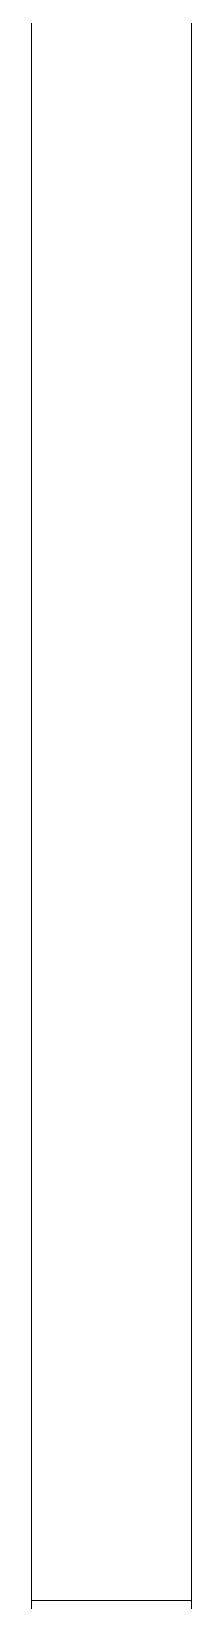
# Model space of a CAD drawing. Header units: millimetres. Extents: x -21807 to 26525, y -2564 to 60640.
# Drawn here: x -14008.6 to -13958.6, y 57156.9 to 57646.9 of the extents above; entities that cross this region are included whole.
import ezdxf

# ---------------------------------------------------------------- set-up
doc = ezdxf.new("R2010")
doc.units = ezdxf.units.MM
doc.layers.add('A-GLAZ', color=7, linetype='Continuous', lineweight=9, true_color=0x00007f)
doc.layers.add('A-WALL', color=7, linetype='Continuous', lineweight=9)

# ---------------------------------------------------------------- blocks, each defined once
blk = doc.blocks.new('AK_OViewTuongPanel - 2000x1200-V11-MẶT BẰNG PHÂN VÙNG ÁP SUẤT')
at = {"layer": 'A-GLAZ', "color": 254, "lineweight": 13, "true_color": 0xcccce5}
for p, q in [((1015, 25), (1000, 25)), ((1015, -25), (1015, 25)), ((1000, -25), (1015, -25))]:
    blk.add_line(p, q, dxfattribs=at)
at = {"layer": 'A-GLAZ', "color": 7, "lineweight": 13, "true_color": 0xececf5}
for p, q in [((1000, 25), (1015, 25)), ((1015, -25), (1000, -25))]:
    blk.add_line(p, q, dxfattribs=at)
at = {"layer": 'A-GLAZ', "color": 7, "lineweight": 13, "true_color": 0xf3f3f9}
blk.add_line((1015, 25), (1015, -25), dxfattribs=at)
blk = doc.blocks.new('AK-SGS-M3-A_rvt-1-MẶT BẰNG PHÂN VÙNG ÁP SUẤT')
at = {"layer": 'A-WALL', "color": 254, "lineweight": 13, "true_color": 0xcccccc}
for p, q in [((-13958.59, 57156.94), (-13958.59, 58116.94)), ((-14008.59, 57736.98), (-14008.59, 57156.94))]:
    blk.add_line(p, q, dxfattribs=at)
at = {"layer": 'A-WALL', "color": 254, "lineweight": 13, "true_color": 0xe0e0e0}
for p, q in [((-13958.59, 57156.94), (-13958.59, 58116.94)), ((-14008.59, 57736.98), (-14008.59, 57156.94))]:
    blk.add_line(p, q, dxfattribs=at)
at = {"layer": 'A-WALL', "color": 7, "lineweight": 13, "true_color": 0xececec}
for p, q in [((-14008.59, 57156.94), (-13958.59, 57156.94)), ((-14008.59, 57141.94), (-14008.59, 57156.94)), ((-13958.59, 57156.94), (-13958.59, 57141.94))]:
    blk.add_line(p, q, dxfattribs=at)
at = {"layer": 'A-WALL', "color": 7, "lineweight": 13, "true_color": 0xf3f3f3}
blk.add_line((-14008.59, 57156.94), (-13958.59, 57156.94), dxfattribs=at)
at = {"layer": 'A-GLAZ', "color": 9, "lineweight": 13, "true_color": 0xaaaad4, "rotation": 89.99999999999993}
blk.add_blockref('AK_OViewTuongPanel - 2000x1200-V11-MẶT BẰNG PHÂN VÙNG ÁP SUẤT', (-13983.59, 56141.94), dxfattribs=at)

msp = doc.modelspace()

# ---------------------------------------------------------------- block references
at = {"lineweight": 5}
msp.add_blockref('AK-SGS-M3-A_rvt-1-MẶT BẰNG PHÂN VÙNG ÁP SUẤT', (0, 0), dxfattribs=at)

doc.saveas('drawing.dxf')
